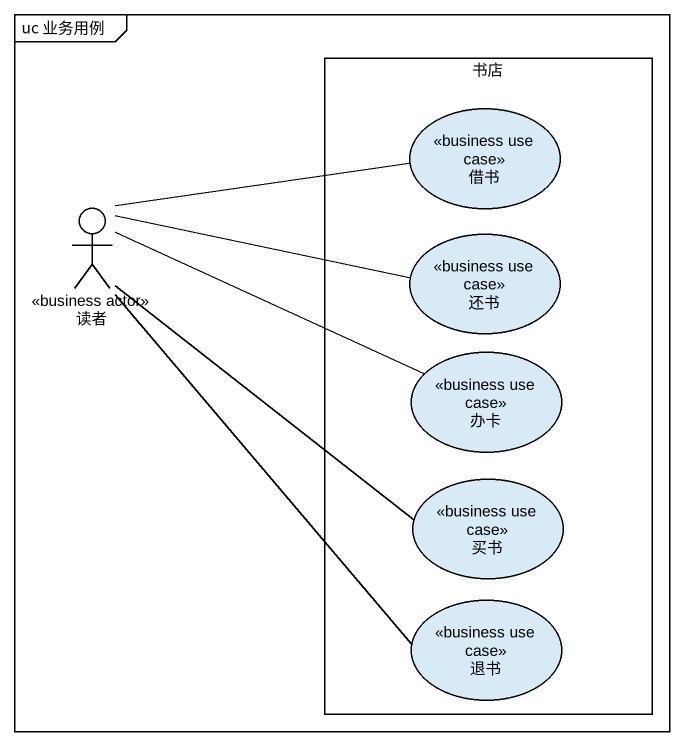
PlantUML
@startuml
mainframe uc 业务用例
rectangle 书店 {
  usecase 借书 <<business use case>>
  usecase 还书 <<business use case>>
  usecase 办卡 <<business use case>>
  usecase 买书 <<business use case>>
  usecase 退书 <<business use case>>
}
actor 读者 <<business actor>>
读者 -right- 借书
读者 -right- 还书
读者 -right- 办卡
读者 -right- 买书
读者 -- 退书
@enduml
